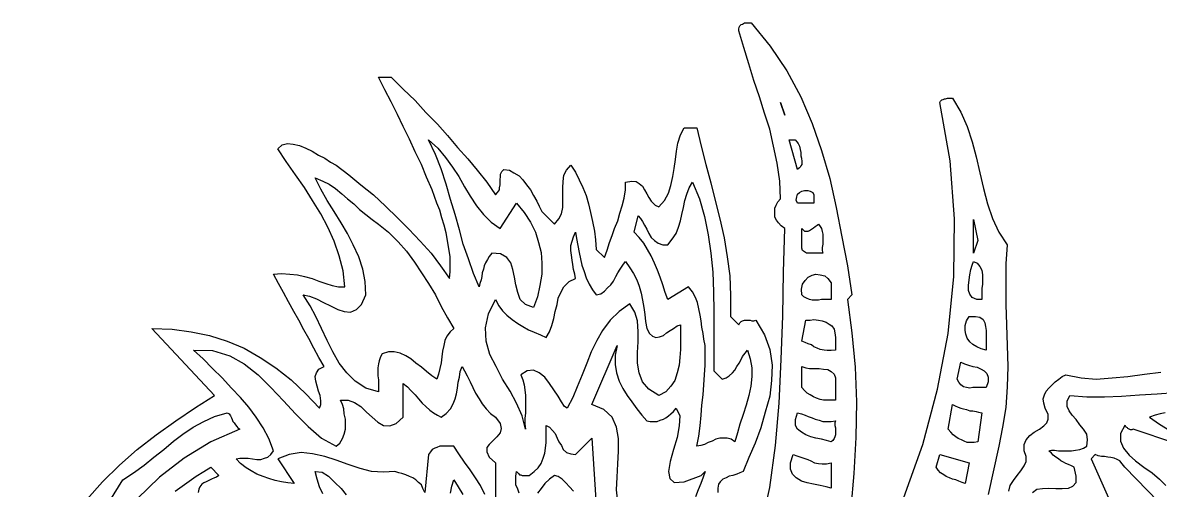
# Model space of a CAD drawing. Extents: x 0.02 to 8.75, y 0.03 to 7.03.
# Drawn here: x 3.855 to 5.652, y 6.287 to 7.026 of the extents above; entities that cross this region are included whole.
import ezdxf

# ---------------------------------------------------------------- set-up
doc = ezdxf.new("R2010")
doc.units = 0
doc.layers.add('1', color=7, linetype='Continuous')

msp = doc.modelspace()

# ---------------------------------------------------------------- linework, layer by layer
for points in [[(5.021, 6.228), (5.035, 6.292), (5.044, 6.358), (5.05, 6.425), (5.053, 6.494), (5.056, 6.563), (5.057, 6.632), (5.059, 6.701), (5.053, 6.705), (5.049, 6.71), (5.046, 6.714), (5.043, 6.719), (5.043, 6.723), (5.043, 6.728), (5.043, 6.733), (5.045, 6.738), (5.048, 6.743), (5.052, 6.748), (5.051, 6.776), (5.047, 6.804), (5.041, 6.831), (5.035, 6.858), (5.027, 6.883), (5.019, 6.909), (5.01, 6.935), (5.002, 6.961), (4.994, 6.987), (4.986, 7.013), (4.986, 7.016), (4.987, 7.019), (4.988, 7.021), (4.99, 7.023), (4.992, 7.024), (4.995, 7.026), (4.997, 7.026), (5, 7.026), (5.003, 7.026), (5.006, 7.026)], [(5.006, 7.026), (5.036, 6.989), (5.062, 6.95), (5.084, 6.909), (5.102, 6.867), (5.117, 6.824), (5.13, 6.78), (5.14, 6.734), (5.149, 6.688), (5.158, 6.642), (5.165, 6.596), (5.158, 6.589), (5.165, 6.536), (5.17, 6.482), (5.172, 6.427), (5.171, 6.371), (5.168, 6.314), (5.163, 6.259)], [(3.956, 6.273), (3.981, 6.301), (4.008, 6.327), (4.036, 6.352), (4.066, 6.375), (4.097, 6.397), (4.128, 6.418), (4.158, 6.437), (4.059, 6.543), (4.091, 6.542), (4.121, 6.538), (4.15, 6.532), (4.178, 6.523), (4.205, 6.512), (4.23, 6.497), (4.255, 6.481), (4.279, 6.462), (4.302, 6.44), (4.324, 6.417), (4.326, 6.423), (4.326, 6.429), (4.325, 6.437), (4.322, 6.444), (4.32, 6.452), (4.318, 6.46), (4.317, 6.467), (4.319, 6.473), (4.323, 6.479), (4.331, 6.483), (4.323, 6.497), (4.315, 6.512), (4.307, 6.527), (4.299, 6.541), (4.291, 6.556), (4.283, 6.57), (4.275, 6.585), (4.267, 6.6), (4.259, 6.614), (4.251, 6.629), (4.264, 6.63), (4.277, 6.629), (4.289, 6.628), (4.3, 6.625), (4.312, 6.622), (4.323, 6.618), (4.334, 6.614), (4.344, 6.611), (4.354, 6.609), (4.364, 6.609), (4.361, 6.634), (4.355, 6.658), (4.347, 6.681), (4.337, 6.703), (4.326, 6.724), (4.313, 6.745), (4.3, 6.766), (4.286, 6.786), (4.271, 6.807), (4.258, 6.827), (4.265, 6.833), (4.273, 6.835), (4.282, 6.834), (4.292, 6.832), (4.302, 6.828), (4.312, 6.823), (4.322, 6.817), (4.332, 6.812), (4.341, 6.806), (4.35, 6.801), (4.37, 6.786), (4.389, 6.77), (4.409, 6.754), (4.428, 6.736), (4.447, 6.718), (4.465, 6.7), (4.483, 6.681), (4.5, 6.662), (4.515, 6.642), (4.529, 6.622), (4.53, 6.633), (4.53, 6.645), (4.53, 6.657), (4.528, 6.669), (4.526, 6.682), (4.524, 6.694), (4.521, 6.706), (4.517, 6.718), (4.514, 6.73), (4.509, 6.741), (4.502, 6.762), (4.493, 6.782), (4.485, 6.802), (4.475, 6.822), (4.466, 6.842), (4.456, 6.862), (4.447, 6.881), (4.437, 6.901), (4.427, 6.92), (4.417, 6.94), (4.437, 6.94), (4.456, 6.921), (4.475, 6.903), (4.492, 6.884), (4.51, 6.866), (4.526, 6.848), (4.542, 6.829), (4.558, 6.811), (4.573, 6.793), (4.588, 6.774), (4.602, 6.754), (4.605, 6.758), (4.608, 6.762), (4.608, 6.765), (4.609, 6.77), (4.609, 6.774), (4.609, 6.778), (4.61, 6.783), (4.61, 6.787), (4.612, 6.791), (4.615, 6.794), (4.624, 6.793), (4.631, 6.789), (4.639, 6.784), (4.645, 6.778), (4.651, 6.77), (4.657, 6.762), (4.662, 6.753), (4.667, 6.744), (4.671, 6.736), (4.675, 6.728), (4.695, 6.708), (4.702, 6.716), (4.706, 6.724), (4.708, 6.734), (4.708, 6.744), (4.708, 6.754), (4.708, 6.765), (4.709, 6.775), (4.71, 6.785), (4.714, 6.793), (4.721, 6.801), (4.728, 6.79), (4.734, 6.778), (4.74, 6.766), (4.745, 6.753), (4.749, 6.74), (4.752, 6.726), (4.755, 6.712), (4.758, 6.697), (4.76, 6.683), (4.761, 6.668), (4.774, 6.655), (4.778, 6.667), (4.782, 6.679), (4.786, 6.69), (4.79, 6.701), (4.795, 6.713), (4.798, 6.725), (4.802, 6.737), (4.805, 6.749), (4.807, 6.762), (4.807, 6.774), (4.817, 6.776), (4.824, 6.775), (4.829, 6.772), (4.834, 6.768), (4.837, 6.762), (4.841, 6.756), (4.844, 6.75), (4.848, 6.744), (4.854, 6.738), (4.86, 6.735), (4.869, 6.745), (4.875, 6.757), (4.879, 6.769), (4.882, 6.783), (4.884, 6.796), (4.886, 6.81), (4.888, 6.823), (4.89, 6.836), (4.894, 6.849), (4.9, 6.86), (4.92, 6.86), (4.927, 6.831), (4.934, 6.802), (4.942, 6.773), (4.949, 6.745), (4.956, 6.716), (4.963, 6.686), (4.968, 6.656), (4.972, 6.626), (4.973, 6.595), (4.973, 6.562), (4.986, 6.549), (4.988, 6.552), (4.99, 6.554), (4.992, 6.555), (4.995, 6.556), (4.998, 6.556), (5.001, 6.556), (5.004, 6.556), (5.007, 6.555), (5.01, 6.555), (5.013, 6.556), (5.027, 6.533), (5.035, 6.51), (5.039, 6.485), (5.038, 6.461), (5.035, 6.436), (5.028, 6.411), (5.021, 6.386), (5.012, 6.362), (5.002, 6.339), (4.993, 6.317), (4.988, 6.315), (4.983, 6.313), (4.977, 6.311), (4.971, 6.31), (4.966, 6.307), (4.961, 6.305), (4.957, 6.301), (4.954, 6.297), (4.953, 6.291), (4.953, 6.284)], [(5.247, 6.276), (5.277, 6.36), (5.3, 6.447), (5.317, 6.535), (5.326, 6.625), (5.327, 6.716), (5.32, 6.808), (5.304, 6.9), (5.305, 6.902), (5.307, 6.904), (5.309, 6.905), (5.311, 6.906), (5.313, 6.906), (5.316, 6.907), (5.318, 6.907), (5.321, 6.907), (5.324, 6.907), (5.337, 6.885), (5.347, 6.862), (5.355, 6.838), (5.361, 6.814), (5.367, 6.789), (5.373, 6.764), (5.379, 6.74), (5.387, 6.717), (5.397, 6.695), (5.41, 6.675), (5.408, 6.645), (5.408, 6.613), (5.408, 6.581), (5.409, 6.549), (5.41, 6.516), (5.411, 6.483), (5.41, 6.451), (5.408, 6.418), (5.403, 6.387), (5.397, 6.357), (5.38, 6.281)], [(5.413, 6.286), (5.415, 6.295), (5.42, 6.303), (5.426, 6.311), (5.432, 6.318), (5.437, 6.326), (5.44, 6.333), (5.44, 6.341), (5.437, 6.35), (5.437, 6.36), (5.44, 6.367), (5.446, 6.374), (5.453, 6.379), (5.461, 6.384), (5.468, 6.389), (5.473, 6.394), (5.475, 6.4), (5.475, 6.407), (5.47, 6.417), (5.468, 6.425), (5.467, 6.432), (5.469, 6.438), (5.472, 6.444), (5.476, 6.449), (5.481, 6.454), (5.486, 6.459), (5.492, 6.463), (5.497, 6.467), (5.503, 6.47), (5.527, 6.465), (5.551, 6.463), (5.576, 6.465), (5.601, 6.467), (5.627, 6.471), (5.653, 6.474)]]:
    msp.add_lwpolyline(points)
at = {"layer": '1'}
for points in [[(5.052, 6.9), (5.059, 6.88), (5.052, 6.9)], [(4.609, 6.701), (4.635, 6.741), (4.647, 6.726), (4.657, 6.711), (4.665, 6.695), (4.67, 6.679), (4.674, 6.663), (4.675, 6.646), (4.675, 6.629), (4.672, 6.611), (4.668, 6.593), (4.662, 6.576), (4.649, 6.581), (4.641, 6.589), (4.637, 6.6), (4.634, 6.612), (4.632, 6.624), (4.629, 6.636), (4.626, 6.647), (4.62, 6.655), (4.61, 6.661), (4.596, 6.662), (4.592, 6.657), (4.589, 6.652), (4.586, 6.647), (4.584, 6.642), (4.583, 6.637), (4.581, 6.631), (4.58, 6.625), (4.579, 6.62), (4.577, 6.614), (4.576, 6.609), (4.567, 6.63), (4.559, 6.653), (4.551, 6.676), (4.545, 6.699), (4.538, 6.723), (4.531, 6.747), (4.524, 6.771), (4.516, 6.795), (4.507, 6.818), (4.496, 6.841), (4.511, 6.828), (4.523, 6.813), (4.534, 6.798), (4.544, 6.783), (4.553, 6.767), (4.562, 6.752), (4.572, 6.737), (4.583, 6.723), (4.595, 6.711), (4.609, 6.701)], [(5.086, 6.807), (5.086, 6.805), (5.086, 6.803), (5.086, 6.802), (5.084, 6.8), (5.083, 6.798), (5.082, 6.797), (5.08, 6.795), (5.079, 6.794), (5.066, 6.841), (5.071, 6.841), (5.075, 6.841), (5.078, 6.838), (5.08, 6.835), (5.082, 6.831), (5.083, 6.826), (5.084, 6.821), (5.084, 6.816), (5.085, 6.812), (5.086, 6.807)], [(4.417, 6.708), (4.433, 6.695), (4.448, 6.68), (4.461, 6.665), (4.474, 6.648), (4.485, 6.631), (4.496, 6.614), (4.507, 6.596), (4.516, 6.578), (4.526, 6.56), (4.536, 6.543), (4.53, 6.538), (4.525, 6.531), (4.522, 6.524), (4.52, 6.516), (4.518, 6.507), (4.517, 6.498), (4.516, 6.489), (4.514, 6.48), (4.512, 6.471), (4.509, 6.463), (4.501, 6.468), (4.493, 6.475), (4.485, 6.482), (4.476, 6.488), (4.468, 6.495), (4.46, 6.5), (4.451, 6.504), (4.442, 6.506), (4.433, 6.506), (4.423, 6.503), (4.42, 6.498), (4.418, 6.492), (4.417, 6.487), (4.416, 6.481), (4.416, 6.475), (4.416, 6.468), (4.417, 6.462), (4.417, 6.456), (4.417, 6.449), (4.417, 6.443), (4.397, 6.449), (4.38, 6.46), (4.367, 6.473), (4.355, 6.488), (4.345, 6.506), (4.336, 6.524), (4.327, 6.543), (4.318, 6.562), (4.309, 6.579), (4.298, 6.596), (4.308, 6.594), (4.319, 6.59), (4.33, 6.584), (4.341, 6.579), (4.353, 6.573), (4.363, 6.57), (4.373, 6.569), (4.382, 6.573), (4.39, 6.581), (4.397, 6.596), (4.396, 6.617), (4.392, 6.637), (4.386, 6.656), (4.377, 6.675), (4.368, 6.693), (4.358, 6.71), (4.347, 6.728), (4.336, 6.745), (4.326, 6.763), (4.317, 6.781), (4.329, 6.776), (4.339, 6.771), (4.349, 6.764), (4.359, 6.756), (4.368, 6.748), (4.378, 6.74), (4.387, 6.731), (4.397, 6.723), (4.407, 6.715), (4.417, 6.708)], [(4.947, 6.476), (4.96, 6.463), (4.966, 6.465), (4.971, 6.468), (4.976, 6.473), (4.98, 6.477), (4.983, 6.483), (4.987, 6.488), (4.99, 6.494), (4.992, 6.499), (4.996, 6.504), (5, 6.509), (5.004, 6.495), (5.007, 6.481), (5.007, 6.467), (5.005, 6.452), (5.002, 6.437), (4.998, 6.422), (4.993, 6.407), (4.988, 6.392), (4.984, 6.378), (4.98, 6.364), (4.974, 6.368), (4.968, 6.37), (4.962, 6.37), (4.956, 6.37), (4.95, 6.368), (4.944, 6.365), (4.938, 6.363), (4.932, 6.36), (4.926, 6.358), (4.92, 6.357), (4.923, 6.373), (4.925, 6.389), (4.927, 6.406), (4.928, 6.422), (4.93, 6.438), (4.931, 6.454), (4.932, 6.47), (4.933, 6.485), (4.933, 6.501), (4.933, 6.516), (4.931, 6.526), (4.93, 6.535), (4.928, 6.545), (4.927, 6.555), (4.925, 6.564), (4.923, 6.574), (4.921, 6.584), (4.918, 6.592), (4.913, 6.601), (4.907, 6.609), (4.874, 6.589), (4.87, 6.6), (4.866, 6.612), (4.862, 6.624), (4.858, 6.635), (4.853, 6.646), (4.848, 6.658), (4.842, 6.668), (4.836, 6.678), (4.829, 6.687), (4.821, 6.695), (4.827, 6.721), (4.831, 6.717), (4.834, 6.712), (4.837, 6.706), (4.841, 6.7), (4.844, 6.693), (4.848, 6.687), (4.853, 6.682), (4.859, 6.678), (4.866, 6.675), (4.874, 6.675), (4.881, 6.684), (4.887, 6.693), (4.891, 6.703), (4.894, 6.713), (4.896, 6.723), (4.899, 6.734), (4.901, 6.745), (4.904, 6.755), (4.908, 6.765), (4.913, 6.774), (4.924, 6.748), (4.932, 6.72), (4.938, 6.691), (4.942, 6.662), (4.945, 6.632), (4.946, 6.601), (4.947, 6.57), (4.947, 6.539), (4.947, 6.507), (4.947, 6.476)], [(5.105, 6.754), (5.105, 6.741), (5.079, 6.741), (5.077, 6.746), (5.078, 6.751), (5.079, 6.755), (5.082, 6.758), (5.086, 6.76), (5.09, 6.761), (5.095, 6.761), (5.099, 6.76), (5.103, 6.758), (5.105, 6.754)], [(5.119, 6.662), (5.115, 6.662), (5.11, 6.662), (5.106, 6.662), (5.101, 6.662), (5.097, 6.662), (5.093, 6.662), (5.09, 6.664), (5.087, 6.666), (5.086, 6.67), (5.086, 6.675), (5.086, 6.701), (5.088, 6.699), (5.09, 6.697), (5.093, 6.697), (5.096, 6.697), (5.098, 6.698), (5.101, 6.7), (5.104, 6.702), (5.107, 6.704), (5.11, 6.706), (5.112, 6.708), (5.115, 6.704), (5.117, 6.701), (5.118, 6.696), (5.119, 6.692), (5.119, 6.687), (5.119, 6.682), (5.119, 6.676), (5.118, 6.671), (5.118, 6.666), (5.119, 6.662)], [(5.357, 6.662), (5.357, 6.715), (5.364, 6.682), (5.357, 6.662)], [(4.761, 6.596), (4.768, 6.598), (4.774, 6.602), (4.779, 6.607), (4.784, 6.612), (4.788, 6.618), (4.792, 6.625), (4.795, 6.631), (4.799, 6.637), (4.803, 6.643), (4.807, 6.649), (4.814, 6.639), (4.82, 6.63), (4.825, 6.62), (4.829, 6.61), (4.832, 6.599), (4.834, 6.588), (4.836, 6.576), (4.838, 6.565), (4.839, 6.554), (4.841, 6.543), (4.845, 6.535), (4.85, 6.531), (4.855, 6.529), (4.861, 6.53), (4.867, 6.532), (4.872, 6.536), (4.878, 6.54), (4.883, 6.543), (4.889, 6.547), (4.894, 6.549), (4.894, 6.536), (4.894, 6.523), (4.894, 6.51), (4.893, 6.497), (4.892, 6.485), (4.889, 6.473), (4.885, 6.461), (4.879, 6.452), (4.871, 6.443), (4.86, 6.437), (4.844, 6.447), (4.834, 6.459), (4.829, 6.473), (4.826, 6.488), (4.826, 6.505), (4.827, 6.522), (4.827, 6.538), (4.826, 6.555), (4.822, 6.569), (4.814, 6.582), (4.797, 6.57), (4.783, 6.556), (4.771, 6.54), (4.762, 6.524), (4.753, 6.506), (4.746, 6.488), (4.739, 6.47), (4.731, 6.451), (4.724, 6.434), (4.715, 6.417), (4.711, 6.42), (4.706, 6.427), (4.701, 6.436), (4.694, 6.446), (4.687, 6.456), (4.68, 6.466), (4.671, 6.473), (4.662, 6.477), (4.652, 6.476), (4.642, 6.47), (4.645, 6.462), (4.647, 6.454), (4.648, 6.446), (4.649, 6.437), (4.649, 6.428), (4.649, 6.419), (4.649, 6.41), (4.648, 6.401), (4.648, 6.392), (4.649, 6.384), (4.644, 6.405), (4.635, 6.425), (4.625, 6.444), (4.613, 6.463), (4.603, 6.483), (4.593, 6.502), (4.587, 6.523), (4.586, 6.544), (4.591, 6.566), (4.602, 6.589), (4.607, 6.579), (4.613, 6.571), (4.62, 6.564), (4.628, 6.557), (4.637, 6.551), (4.645, 6.546), (4.654, 6.541), (4.663, 6.537), (4.673, 6.533), (4.682, 6.529), (4.687, 6.538), (4.691, 6.548), (4.694, 6.559), (4.696, 6.57), (4.699, 6.581), (4.701, 6.591), (4.705, 6.6), (4.71, 6.609), (4.718, 6.617), (4.728, 6.622), (4.727, 6.629), (4.725, 6.636), (4.724, 6.644), (4.723, 6.651), (4.722, 6.659), (4.721, 6.666), (4.721, 6.674), (4.723, 6.681), (4.725, 6.688), (4.728, 6.695), (4.73, 6.685), (4.732, 6.674), (4.734, 6.663), (4.736, 6.653), (4.738, 6.643), (4.742, 6.633), (4.745, 6.623), (4.75, 6.613), (4.755, 6.604), (4.761, 6.596)], [(5.37, 6.589), (5.362, 6.589), (5.355, 6.592), (5.351, 6.597), (5.349, 6.603), (5.349, 6.611), (5.35, 6.62), (5.351, 6.628), (5.353, 6.636), (5.355, 6.643), (5.357, 6.649), (5.363, 6.646), (5.367, 6.641), (5.37, 6.635), (5.371, 6.628), (5.371, 6.621), (5.371, 6.613), (5.37, 6.606), (5.37, 6.599), (5.37, 6.593), (5.37, 6.589)], [(5.132, 6.615), (5.132, 6.589), (5.127, 6.589), (5.122, 6.589), (5.117, 6.589), (5.112, 6.588), (5.107, 6.588), (5.102, 6.588), (5.098, 6.589), (5.093, 6.591), (5.089, 6.593), (5.086, 6.596), (5.085, 6.605), (5.087, 6.613), (5.091, 6.619), (5.096, 6.624), (5.102, 6.627), (5.108, 6.629), (5.115, 6.628), (5.122, 6.626), (5.127, 6.622), (5.132, 6.615)], [(5.377, 6.509), (5.369, 6.511), (5.362, 6.514), (5.356, 6.518), (5.351, 6.522), (5.347, 6.528), (5.345, 6.534), (5.344, 6.54), (5.344, 6.548), (5.346, 6.555), (5.35, 6.562), (5.36, 6.562), (5.367, 6.561), (5.372, 6.557), (5.375, 6.552), (5.376, 6.546), (5.377, 6.54), (5.377, 6.532), (5.377, 6.524), (5.377, 6.517), (5.377, 6.509)], [(5.139, 6.529), (5.139, 6.509), (5.132, 6.508), (5.126, 6.508), (5.121, 6.509), (5.115, 6.51), (5.11, 6.512), (5.105, 6.514), (5.101, 6.517), (5.096, 6.519), (5.091, 6.521), (5.086, 6.523), (5.092, 6.556), (5.099, 6.556), (5.105, 6.557), (5.112, 6.556), (5.118, 6.555), (5.124, 6.553), (5.129, 6.55), (5.133, 6.547), (5.137, 6.542), (5.138, 6.536), (5.139, 6.529)], [(4.585, 6.281), (4.578, 6.295), (4.57, 6.307), (4.562, 6.32), (4.553, 6.332), (4.544, 6.345), (4.536, 6.357), (4.531, 6.357), (4.527, 6.357), (4.522, 6.357), (4.518, 6.357), (4.514, 6.357), (4.509, 6.355), (4.506, 6.354), (4.502, 6.352), (4.499, 6.348), (4.496, 6.344), (4.49, 6.284), (4.487, 6.29), (4.485, 6.296), (4.48, 6.3), (4.476, 6.304), (4.471, 6.307), (4.466, 6.309), (4.46, 6.312), (4.454, 6.314), (4.449, 6.315), (4.443, 6.317), (4.425, 6.316), (4.406, 6.317), (4.388, 6.322), (4.369, 6.328), (4.35, 6.335), (4.332, 6.341), (4.313, 6.345), (4.295, 6.347), (4.276, 6.344), (4.258, 6.337), (4.284, 6.298), (4.274, 6.299), (4.264, 6.301), (4.254, 6.303), (4.244, 6.306), (4.235, 6.309), (4.225, 6.313), (4.216, 6.318), (4.208, 6.323), (4.199, 6.33), (4.192, 6.337), (4.198, 6.338), (4.204, 6.338), (4.211, 6.338), (4.218, 6.337), (4.225, 6.336), (4.231, 6.336), (4.237, 6.338), (4.242, 6.34), (4.247, 6.344), (4.251, 6.35), (4.244, 6.369), (4.235, 6.386), (4.224, 6.403), (4.212, 6.419), (4.199, 6.434), (4.185, 6.449), (4.17, 6.465), (4.155, 6.48), (4.14, 6.495), (4.125, 6.509), (4.155, 6.508), (4.182, 6.5), (4.205, 6.487), (4.227, 6.47), (4.247, 6.45), (4.267, 6.429), (4.286, 6.408), (4.306, 6.388), (4.327, 6.37), (4.35, 6.357)], [(4.795, 6.269), (4.793, 6.288), (4.794, 6.308), (4.795, 6.329), (4.796, 6.349), (4.796, 6.369), (4.793, 6.387), (4.786, 6.403), (4.773, 6.415), (4.754, 6.423), (4.794, 6.516), (4.791, 6.501), (4.791, 6.486), (4.793, 6.473), (4.797, 6.46), (4.803, 6.448), (4.81, 6.437), (4.817, 6.427), (4.825, 6.416), (4.833, 6.406), (4.841, 6.397)], [(5.377, 6.45), (5.372, 6.45), (5.367, 6.45), (5.362, 6.45), (5.356, 6.45), (5.351, 6.449), (5.346, 6.45), (5.341, 6.451), (5.337, 6.454), (5.334, 6.458), (5.331, 6.463), (5.337, 6.49), (5.343, 6.487), (5.349, 6.485), (5.356, 6.483), (5.363, 6.482), (5.369, 6.479), (5.374, 6.476), (5.378, 6.472), (5.38, 6.466), (5.38, 6.459), (5.377, 6.45)], [(4.35, 6.357), (4.356, 6.362), (4.36, 6.369), (4.363, 6.376), (4.365, 6.384), (4.365, 6.392), (4.365, 6.4), (4.363, 6.408), (4.362, 6.416), (4.36, 6.423), (4.357, 6.43), (4.369, 6.43), (4.379, 6.426), (4.389, 6.42), (4.398, 6.411), (4.407, 6.403), (4.416, 6.395), (4.425, 6.39), (4.435, 6.389), (4.445, 6.393), (4.456, 6.403), (4.456, 6.456), (4.463, 6.451), (4.468, 6.445), (4.475, 6.438), (4.48, 6.432), (4.486, 6.425), (4.492, 6.42), (4.498, 6.414), (4.504, 6.41), (4.51, 6.406), (4.516, 6.403), (4.524, 6.409), (4.531, 6.416), (4.535, 6.424), (4.538, 6.432), (4.54, 6.44), (4.542, 6.449), (4.543, 6.458), (4.545, 6.466), (4.546, 6.475), (4.549, 6.483), (4.553, 6.476), (4.557, 6.468), (4.562, 6.459), (4.566, 6.45), (4.57, 6.441), (4.576, 6.432), (4.581, 6.424), (4.587, 6.416), (4.594, 6.409), (4.602, 6.403), (4.609, 6.393), (4.611, 6.385), (4.609, 6.378), (4.604, 6.372), (4.598, 6.366), (4.592, 6.36), (4.588, 6.355), (4.588, 6.348), (4.592, 6.34), (4.602, 6.331), (4.602, 6.225)], [(5.139, 6.456), (5.139, 6.43), (5.132, 6.43), (5.126, 6.43), (5.12, 6.43), (5.115, 6.431), (5.109, 6.433), (5.104, 6.435), (5.099, 6.438), (5.094, 6.441), (5.09, 6.445), (5.086, 6.45), (5.086, 6.483), (5.092, 6.481), (5.098, 6.48), (5.106, 6.48), (5.113, 6.48), (5.12, 6.479), (5.127, 6.478), (5.132, 6.475), (5.137, 6.471), (5.139, 6.465), (5.139, 6.456)], [(5.45, 6.284), (5.457, 6.289), (5.466, 6.29), (5.476, 6.291), (5.487, 6.29), (5.497, 6.29), (5.507, 6.291), (5.514, 6.294), (5.519, 6.3), (5.519, 6.31), (5.516, 6.324), (5.512, 6.326), (5.507, 6.328), (5.503, 6.33), (5.499, 6.332), (5.495, 6.334), (5.491, 6.337), (5.487, 6.34), (5.483, 6.343), (5.48, 6.346), (5.476, 6.35), (5.48, 6.351), (5.485, 6.351), (5.491, 6.35), (5.498, 6.35), (5.504, 6.35), (5.512, 6.35), (5.518, 6.351), (5.525, 6.352), (5.531, 6.354), (5.536, 6.357), (5.537, 6.367), (5.536, 6.376), (5.531, 6.384), (5.525, 6.391), (5.519, 6.399), (5.513, 6.406), (5.508, 6.413), (5.505, 6.42), (5.505, 6.428), (5.509, 6.437), (5.536, 6.435), (5.564, 6.435), (5.591, 6.436), (5.619, 6.438), (5.647, 6.44), (5.675, 6.442)], [(4.841, 6.397), (4.846, 6.396), (4.852, 6.396), (4.857, 6.396), (4.862, 6.398), (4.867, 6.4), (4.871, 6.402), (4.875, 6.405), (4.879, 6.408), (4.883, 6.412), (4.887, 6.417), (4.893, 6.405), (4.892, 6.389), (4.889, 6.371), (4.883, 6.352), (4.878, 6.333), (4.875, 6.317), (4.877, 6.306), (4.884, 6.3), (4.9, 6.301), (4.927, 6.311), (4.933, 6.317), (4.93, 6.308), (4.926, 6.298), (4.922, 6.288), (4.918, 6.277)], [(5.37, 6.41), (5.364, 6.364), (5.358, 6.363), (5.353, 6.363), (5.347, 6.363), (5.342, 6.365), (5.338, 6.367), (5.333, 6.369), (5.329, 6.372), (5.325, 6.375), (5.321, 6.379), (5.317, 6.384), (5.324, 6.423), (5.328, 6.421), (5.333, 6.419), (5.337, 6.417), (5.341, 6.416), (5.346, 6.415), (5.351, 6.413), (5.356, 6.413), (5.361, 6.412), (5.365, 6.411), (5.37, 6.41)], [(3.894, 6.112), (4.013, 6.304), (4.03, 6.315), (4.047, 6.327), (4.062, 6.34), (4.078, 6.352), (4.093, 6.365), (4.108, 6.376), (4.124, 6.387), (4.141, 6.396), (4.158, 6.404), (4.178, 6.41), (4.181, 6.408), (4.183, 6.405), (4.185, 6.402), (4.186, 6.399), (4.187, 6.396), (4.189, 6.394), (4.191, 6.391), (4.193, 6.388), (4.195, 6.386), (4.198, 6.384)], [(5.139, 6.397), (5.138, 6.394), (5.138, 6.39), (5.139, 6.386), (5.139, 6.382), (5.139, 6.379), (5.139, 6.375), (5.138, 6.372), (5.137, 6.369), (5.135, 6.366), (5.132, 6.364), (5.125, 6.366), (5.117, 6.368), (5.108, 6.37), (5.1, 6.372), (5.092, 6.375), (5.085, 6.379), (5.079, 6.384), (5.076, 6.39), (5.076, 6.399), (5.079, 6.41), (5.085, 6.408), (5.091, 6.406), (5.096, 6.404), (5.102, 6.402), (5.107, 6.4), (5.113, 6.398), (5.119, 6.396), (5.125, 6.396), (5.132, 6.396), (5.139, 6.397)], [(5.66, 6.41), (5.652, 6.408), (5.644, 6.406), (5.635, 6.403), (5.651, 6.392), (5.667, 6.382)], [(4.198, 6.384), (4.152, 6.364), (4.11, 6.338), (4.071, 6.308), (4.036, 6.274), (4.004, 6.237), (3.975, 6.197), (3.949, 6.155), (3.925, 6.11), (3.905, 6.065), (3.887, 6.019), (3.865, 5.908), (3.855, 5.799), (3.858, 5.69), (3.869, 5.583), (3.889, 5.477), (3.914, 5.373), (3.944, 5.269), (3.975, 5.167), (4.008, 5.066), (4.039, 4.966), (4.056, 4.863)], [(4.639, 6.283), (4.637, 6.289), (4.634, 6.296), (4.634, 6.302), (4.634, 6.31), (4.635, 6.317), (4.637, 6.315), (4.638, 6.314), (4.64, 6.312), (4.642, 6.312), (4.644, 6.311), (4.647, 6.311), (4.649, 6.311), (4.652, 6.311), (4.655, 6.311), (4.663, 6.317), (4.669, 6.323), (4.674, 6.33), (4.677, 6.338), (4.68, 6.346), (4.681, 6.354), (4.682, 6.363), (4.682, 6.372), (4.682, 6.381), (4.682, 6.39), (4.687, 6.387), (4.692, 6.382), (4.696, 6.377), (4.699, 6.37), (4.702, 6.364), (4.706, 6.358), (4.709, 6.352), (4.714, 6.347), (4.721, 6.345), (4.728, 6.344)], [(5.741, 6.34), (5.609, 6.384), (5.607, 6.383), (5.605, 6.383), (5.603, 6.384), (5.601, 6.385), (5.6, 6.386), (5.598, 6.387), (5.597, 6.389), (5.596, 6.39), (5.589, 6.377), (5.589, 6.365), (5.594, 6.354), (5.603, 6.343), (5.613, 6.334), (5.626, 6.324), (5.639, 6.315), (5.651, 6.305), (5.661, 6.295)], [(4.728, 6.344), (4.754, 6.37), (4.761, 6.264)], [(5.132, 6.331), (5.132, 6.291), (5.124, 6.293), (5.115, 6.295), (5.104, 6.297), (5.094, 6.299), (5.085, 6.302), (5.077, 6.307), (5.071, 6.313), (5.068, 6.321), (5.068, 6.331), (5.072, 6.344), (5.078, 6.342), (5.084, 6.34), (5.089, 6.338), (5.095, 6.336), (5.1, 6.334), (5.106, 6.331), (5.112, 6.33), (5.118, 6.329), (5.125, 6.329), (5.132, 6.331)], [(5.344, 6.298), (5.339, 6.3), (5.334, 6.302), (5.329, 6.304), (5.324, 6.305), (5.319, 6.307), (5.314, 6.309), (5.31, 6.312), (5.305, 6.315), (5.301, 6.319), (5.298, 6.324), (5.304, 6.344), (5.35, 6.331), (5.344, 6.298)], [(5.667, 6.251), (5.596, 6.324), (5.592, 6.329), (5.588, 6.334), (5.584, 6.336), (5.579, 6.338), (5.574, 6.339), (5.569, 6.34), (5.564, 6.341), (5.559, 6.341), (5.554, 6.342), (5.549, 6.344), (5.543, 6.337), (5.568, 6.28), (5.593, 6.222), (5.615, 6.163), (5.636, 6.103), (5.654, 6.043)], [(4.096, 6.286), (4.107, 6.294), (4.118, 6.302), (4.129, 6.31), (4.141, 6.317), (4.152, 6.324), (4.165, 6.311)], [(4.165, 6.311), (4.161, 6.308), (4.158, 6.307), (4.153, 6.305), (4.149, 6.303), (4.145, 6.301), (4.141, 6.299), (4.138, 6.297), (4.135, 6.293), (4.133, 6.289), (4.132, 6.284)], [(4.329, 6.282), (4.324, 6.293), (4.32, 6.305), (4.317, 6.317), (4.328, 6.316), (4.338, 6.31), (4.348, 6.3), (4.358, 6.29), (4.366, 6.28)], [(4.725, 6.286), (4.719, 6.293), (4.713, 6.299), (4.707, 6.305), (4.701, 6.309), (4.695, 6.311), (4.687, 6.305), (4.68, 6.298), (4.674, 6.29), (4.668, 6.283)], [(4.531, 6.283), (4.533, 6.294), (4.536, 6.304), (4.543, 6.293), (4.55, 6.281)]]:
    msp.add_lwpolyline(points, dxfattribs=at)

doc.saveas('drawing.dxf')
